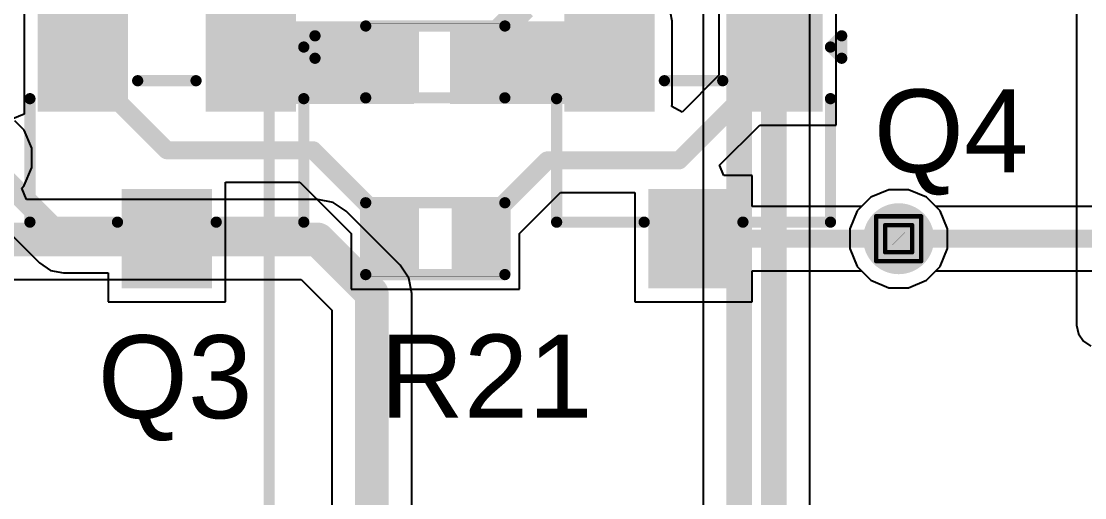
# Model space of a CAD drawing. Header units: inches. Extents: x -0.2 to 18.2, y -0.3 to 3.9.
# Drawn here: x 0.1261 to 0.5999, y 0.8765 to 1.0888 of the extents above; entities that cross this region are included whole.
import ezdxf

# ---------------------------------------------------------------- set-up
doc = ezdxf.new("R2010")
doc.units = ezdxf.units.IN
doc.header["$MEASUREMENT"] = 0
for name, color, linetype in [('Bottom Layer', 5, 'Continuous'), ('Bottom Overlay', 54, 'Continuous'), ('Bottom Solder', 6, 'Continuous'), ('Drill Drawing', 1, 'Continuous'), ('Top Layer', 1, 'Continuous'), ('Top Overlay', 2, 'Continuous'), ('Top Paste', 8, 'Continuous'), ('Top Solder', 216, 'Continuous'), ('Via Holes', 16, 'Continuous')]:
    doc.layers.add(name, color=color, linetype=linetype)
doc.styles.add('Arial', font='', dxfattribs={"height": 0.2})
doc.styles.get('Arial').set_extended_font_data('Arial')

# ---------------------------------------------------------------- blocks, each defined once
blk = doc.blocks.new('R___0402_5')
at = {"layer": 'Top Layer'}
for points in [[(-0.0275, -0.0125), (-0.0275, 0.0125), (-0.0095, 0.0125), (-0.0095, -0.0125)], [(0.0095, -0.0125), (0.0095, 0.0125), (0.0275, 0.0125), (0.0275, -0.0125)]]:
    blk.add_hatch(color=1, dxfattribs=at).paths.add_polyline_path(points)
at = {"layer": 'Top Paste'}
for points in [[(-0.0275, -0.0125), (-0.0275, 0.0125), (-0.0095, 0.0125), (-0.0095, -0.0125)], [(0.0095, -0.0125), (0.0095, 0.0125), (0.0275, 0.0125), (0.0275, -0.0125)]]:
    blk.add_hatch(color=8, dxfattribs=at).paths.add_polyline_path(points)
at = {"layer": 'Top Solder'}
for points in [[(-0.02967, -0.01467), (-0.02967, 0.01467), (-0.00733, 0.01467), (-0.00733, -0.01467)], [(0.00733, -0.01467), (0.00733, 0.01467), (0.02967, 0.01467), (0.02967, -0.01467)]]:
    blk.add_hatch(color=216, dxfattribs=at).paths.add_polyline_path(points)
at = {"layer": 'Top Overlay'}
for points, const_width in [([(-0.031, 0.016), (0.031, 0.016)], 0.005), ([(-0.031, -0.016), (-0.031, 0.016)], 0.005), ([(0.031, -0.016), (0.031, 0.016)], 0.005), ([(-0.031, -0.016), (0.031, -0.016)], 0.005), ([(-0.032, -0.017), (0.032, -0.017)], 0.000127)]:
    blk.add_lwpolyline(points, dxfattribs=dict(at, const_width=const_width))
for points, const_width in [([(-0.03225, 0.016, 1), (-0.02975, 0.016, 1)], 0.0025), ([(-0.03225, 0.016, 1), (-0.02975, 0.016, 1)], 0.0025), ([(0.02975, 0.016, 1), (0.03225, 0.016, 1)], 0.0025), ([(0.02975, 0.016, 1), (0.03225, 0.016, 1)], 0.0025), ([(-0.03225, -0.016, 1), (-0.02975, -0.016, 1)], 0.0025), ([(-0.03225, -0.016, 1), (-0.02975, -0.016, 1)], 0.0025), ([(0.02975, -0.016, 1), (0.03225, -0.016, 1)], 0.0025), ([(0.02975, -0.016, 1), (0.03225, -0.016, 1)], 0.0025), ([(-0.03203, -0.017, 1), (-0.03197, -0.017, 1)], 0.0000635), ([(0.03197, -0.017, 1), (0.03203, -0.017, 1)], 0.0000635)]:
    blk.add_lwpolyline(points, format="xyb", close=True, dxfattribs=dict(at, const_width=const_width))
blk = doc.blocks.new('R___0402_9')
at = {"layer": 'Top Layer'}
for points in [[(-0.0275, -0.0125), (-0.0275, 0.0125), (-0.0095, 0.0125), (-0.0095, -0.0125)], [(0.0095, -0.0125), (0.0095, 0.0125), (0.0275, 0.0125), (0.0275, -0.0125)]]:
    blk.add_hatch(color=1, dxfattribs=at).paths.add_polyline_path(points)
at = {"layer": 'Top Paste'}
for points in [[(-0.0275, -0.0125), (-0.0275, 0.0125), (-0.0095, 0.0125), (-0.0095, -0.0125)], [(0.0095, -0.0125), (0.0095, 0.0125), (0.0275, 0.0125), (0.0275, -0.0125)]]:
    blk.add_hatch(color=8, dxfattribs=at).paths.add_polyline_path(points)
at = {"layer": 'Top Solder'}
for points in [[(-0.02967, -0.01467), (-0.02967, 0.01467), (-0.00733, 0.01467), (-0.00733, -0.01467)], [(0.00733, -0.01467), (0.00733, 0.01467), (0.02967, 0.01467), (0.02967, -0.01467)]]:
    blk.add_hatch(color=216, dxfattribs=at).paths.add_polyline_path(points)
at = {"layer": 'Top Overlay'}
for points, const_width in [([(0.031, 0.016), (-0.031, 0.016)], 0.005), ([(-0.031, 0.016), (-0.031, -0.016)], 0.005), ([(0.031, 0.016), (0.031, -0.016)], 0.005), ([(0.031, -0.016), (-0.031, -0.016)], 0.005), ([(0.032, -0.017), (-0.032, -0.017)], 0.000127)]:
    blk.add_lwpolyline(points, dxfattribs=dict(at, const_width=const_width))
for points, const_width in [([(-0.03225, 0.016, 1), (-0.02975, 0.016, 1)], 0.0025), ([(-0.03225, 0.016, 1), (-0.02975, 0.016, 1)], 0.0025), ([(0.02975, 0.016, 1), (0.03225, 0.016, 1)], 0.0025), ([(0.02975, 0.016, 1), (0.03225, 0.016, 1)], 0.0025), ([(-0.03225, -0.016, 1), (-0.02975, -0.016, 1)], 0.0025), ([(-0.03225, -0.016, 1), (-0.02975, -0.016, 1)], 0.0025), ([(0.02975, -0.016, 1), (0.03225, -0.016, 1)], 0.0025), ([(0.02975, -0.016, 1), (0.03225, -0.016, 1)], 0.0025), ([(-0.03203, -0.017, 1), (-0.03197, -0.017, 1)], 0.0000635), ([(0.03197, -0.017, 1), (0.03203, -0.017, 1)], 0.0000635)]:
    blk.add_lwpolyline(points, format="xyb", close=True, dxfattribs=dict(at, const_width=const_width))
blk = doc.blocks.new('SOT_23_13')
at = {"layer": 'Top Layer'}
for points in [[(-0.01614, 0.05748), (0.01614, 0.05748), (0.01614, 0.02126), (-0.01614, 0.02126)], [(-0.05354, -0.02126), (-0.02126, -0.02126), (-0.02126, -0.05748), (-0.05354, -0.05748)], [(0.02126, -0.02126), (0.05354, -0.02126), (0.05354, -0.05748), (0.02126, -0.05748)]]:
    blk.add_hatch(color=1, dxfattribs=at).paths.add_polyline_path(points)
at = {"layer": 'Top Paste'}
for points in [[(-0.01614, 0.05748), (0.01614, 0.05748), (0.01614, 0.02126), (-0.01614, 0.02126)], [(-0.05354, -0.02126), (-0.02126, -0.02126), (-0.02126, -0.05748), (-0.05354, -0.05748)], [(0.02126, -0.02126), (0.05354, -0.02126), (0.05354, -0.05748), (0.02126, -0.05748)]]:
    blk.add_hatch(color=8, dxfattribs=at).paths.add_polyline_path(points)
at = {"layer": 'Top Solder'}
for points in [[(-0.02014, 0.06148), (0.02014, 0.06148), (0.02014, 0.01726), (-0.02014, 0.01726)], [(-0.05754, -0.01726), (-0.01726, -0.01726), (-0.01726, -0.06148), (-0.05754, -0.06148)], [(0.01726, -0.01726), (0.05754, -0.01726), (0.05754, -0.06148), (0.01726, -0.06148)]]:
    blk.add_hatch(color=216, dxfattribs=at).paths.add_polyline_path(points)
at = {"layer": 'Top Overlay', "const_width": 0.005}
for points in [[(-0.022, 0.032), (-0.061, 0.032)], [(-0.061, 0.032), (-0.061, -0.023)], [(0.061, 0.032), (0.022, 0.032)], [(0.061, 0.032), (0.061, -0.023)], [(0.013, -0.031), (-0.013, -0.031)], [(-0.066, -0.041), (-0.066, -0.051)], [(-0.061, -0.046), (-0.066, -0.041)], [(-0.061, -0.046), (-0.066, -0.051)]]:
    blk.add_lwpolyline(points, dxfattribs=at)
at = {"layer": 'Top Overlay', "const_width": 0.0025}
for points in [[(-0.06225, 0.032, 1), (-0.05975, 0.032, 1)], [(-0.06225, 0.032, 1), (-0.05975, 0.032, 1)], [(-0.02325, 0.032, 1), (-0.02075, 0.032, 1)], [(0.02075, 0.032, 1), (0.02325, 0.032, 1)], [(0.05975, 0.032, 1), (0.06225, 0.032, 1)], [(0.05975, 0.032, 1), (0.06225, 0.032, 1)], [(-0.06225, -0.023, 1), (-0.05975, -0.023, 1)], [(0.05975, -0.023, 1), (0.06225, -0.023, 1)], [(-0.01425, -0.031, 1), (-0.01175, -0.031, 1)], [(0.01175, -0.031, 1), (0.01425, -0.031, 1)], [(-0.06725, -0.041, 1), (-0.06475, -0.041, 1)], [(-0.06725, -0.041, 1), (-0.06475, -0.041, 1)], [(-0.06225, -0.046, 1), (-0.05975, -0.046, 1)], [(-0.06225, -0.046, 1), (-0.05975, -0.046, 1)], [(-0.06725, -0.051, 1), (-0.06475, -0.051, 1)], [(-0.06725, -0.051, 1), (-0.06475, -0.051, 1)]]:
    blk.add_lwpolyline(points, format="xyb", close=True, dxfattribs=at)
blk = doc.blocks.new('SOT_23_14')
at = {"layer": 'Top Layer'}
for points in [[(-0.01614, 0.05748), (0.01614, 0.05748), (0.01614, 0.02126), (-0.01614, 0.02126)], [(-0.05354, -0.02126), (-0.02126, -0.02126), (-0.02126, -0.05748), (-0.05354, -0.05748)], [(0.02126, -0.02126), (0.05354, -0.02126), (0.05354, -0.05748), (0.02126, -0.05748)]]:
    blk.add_hatch(color=1, dxfattribs=at).paths.add_polyline_path(points)
at = {"layer": 'Top Paste'}
for points in [[(-0.01614, 0.05748), (0.01614, 0.05748), (0.01614, 0.02126), (-0.01614, 0.02126)], [(-0.05354, -0.02126), (-0.02126, -0.02126), (-0.02126, -0.05748), (-0.05354, -0.05748)], [(0.02126, -0.02126), (0.05354, -0.02126), (0.05354, -0.05748), (0.02126, -0.05748)]]:
    blk.add_hatch(color=8, dxfattribs=at).paths.add_polyline_path(points)
at = {"layer": 'Top Solder'}
for points in [[(-0.02014, 0.06148), (0.02014, 0.06148), (0.02014, 0.01726), (-0.02014, 0.01726)], [(-0.05754, -0.01726), (-0.01726, -0.01726), (-0.01726, -0.06148), (-0.05754, -0.06148)], [(0.01726, -0.01726), (0.05754, -0.01726), (0.05754, -0.06148), (0.01726, -0.06148)]]:
    blk.add_hatch(color=216, dxfattribs=at).paths.add_polyline_path(points)
at = {"layer": 'Top Overlay', "const_width": 0.005}
for points in [[(-0.022, 0.032), (-0.061, 0.032)], [(-0.061, 0.032), (-0.061, -0.023)], [(0.061, 0.032), (0.022, 0.032)], [(0.061, 0.032), (0.061, -0.023)], [(0.013, -0.031), (-0.013, -0.031)], [(-0.066, -0.041), (-0.066, -0.051)], [(-0.061, -0.046), (-0.066, -0.041)], [(-0.061, -0.046), (-0.066, -0.051)]]:
    blk.add_lwpolyline(points, dxfattribs=at)
at = {"layer": 'Top Overlay', "const_width": 0.0025}
for points in [[(-0.06225, 0.032, 1), (-0.05975, 0.032, 1)], [(-0.06225, 0.032, 1), (-0.05975, 0.032, 1)], [(-0.02325, 0.032, 1), (-0.02075, 0.032, 1)], [(0.02075, 0.032, 1), (0.02325, 0.032, 1)], [(0.05975, 0.032, 1), (0.06225, 0.032, 1)], [(0.05975, 0.032, 1), (0.06225, 0.032, 1)], [(-0.06225, -0.023, 1), (-0.05975, -0.023, 1)], [(0.05975, -0.023, 1), (0.06225, -0.023, 1)], [(-0.01425, -0.031, 1), (-0.01175, -0.031, 1)], [(0.01175, -0.031, 1), (0.01425, -0.031, 1)], [(-0.06725, -0.041, 1), (-0.06475, -0.041, 1)], [(-0.06725, -0.041, 1), (-0.06475, -0.041, 1)], [(-0.06225, -0.046, 1), (-0.05975, -0.046, 1)], [(-0.06225, -0.046, 1), (-0.05975, -0.046, 1)], [(-0.06725, -0.051, 1), (-0.06475, -0.051, 1)], [(-0.06725, -0.051, 1), (-0.06475, -0.051, 1)]]:
    blk.add_lwpolyline(points, format="xyb", close=True, dxfattribs=at)
blk = doc.blocks.new('1_3_______OLED_B_32')
at = {"layer": 'Bottom Overlay', "const_width": 0.005}
blk.add_lwpolyline([(0.69864, 1.24577), (0.69864, -0.081)], dxfattribs=at)

msp = doc.modelspace()

# ---------------------------------------------------------------- hatches: boundary and pattern name
at = {"layer": 'Bottom Layer'}
h = msp.add_hatch(color=5, dxfattribs=at)
edge = h.paths.add_edge_path()
edge.add_arc((0.517, 0.99188), 0.01181, 0, 360)
at = {"layer": 'Bottom Solder'}
h = msp.add_hatch(color=6, dxfattribs=at)
edge = h.paths.add_edge_path()
edge.add_arc((0.517, 0.99188), 0.01581, 0, 360)
at = {"layer": 'Top Layer'}
for points in [[(0.21226, 1.05188), (0.30109, 1.05188), (0.30109, 1.08875), (0.21226, 1.08875)], [(0.31708, 1.05188), (0.40592, 1.05188), (0.40592, 1.08875), (0.31708, 1.08875)]]:
    msp.add_hatch(color=1, dxfattribs=at).paths.add_polyline_path(points)
h = msp.add_hatch(color=1, dxfattribs=at)
edge = h.paths.add_edge_path()
edge.add_arc((0.517, 0.99188), 0.01181, 0, 360)
at = {"layer": 'Top Solder'}
h = msp.add_hatch(color=216, dxfattribs=at)
edge = h.paths.add_edge_path()
edge.add_arc((0.517, 0.99188), 0.01581, 0, 360)
at = {"layer": 'Via Holes'}
h = msp.add_hatch(color=7, dxfattribs=at)
edge = h.paths.add_edge_path()
edge.add_arc((0.517, 0.99188), 0.00591, 0, 360)

# ---------------------------------------------------------------- linework, layer by layer
at = {"layer": 'Bottom Layer'}
for p, q in [((0.47743, 0.56224), (0.47743, 1.13694)), ((0.42999, 1.12392), (0.42999, 0.57526)), ((0.12751, 1.04026), (0.12329, 1.04447)), ((0.13083, 1.03224), (0.12751, 1.04026)), ((0.13083, 1.02357), (0.13083, 1.03224)), ((0.12751, 1.01555), (0.13083, 1.02357)), ((0.12635, 1.01439), (0.12751, 1.01555)), ((0.12842, 1.00939), (0.12635, 1.01439)), ((0.25824, 1.00939), (0.12842, 1.00939)), ((0.26507, 1.00803), (0.25824, 1.00939)), ((0.50465, 1.01037), (0.49851, 1.00424)), ((0.51266, 1.01369), (0.50465, 1.01037)), ((0.52134, 1.01369), (0.51266, 1.01369)), ((0.52935, 1.01037), (0.52134, 1.01369)), ((0.53357, 1.00616), (0.52935, 1.01037)), ((0.27086, 1.00416), (0.26507, 1.00803)), ((1.20295, 1.00616), (0.53357, 1.00616)), ((0.29489, 0.98013), (0.27086, 1.00416)), ((0.49851, 1.00424), (0.49519, 0.99622)), ((0.49519, 0.99622), (0.49519, 0.98754)), ((0.49519, 0.98754), (0.49851, 0.97953)), ((0.29876, 0.97434), (0.29489, 0.98013)), ((0.29489, 0.98013), (0.29489, 0.98013)), ((0.49851, 0.97953), (0.50465, 0.97339)), ((0.52935, 0.97339), (0.53357, 0.97761)), ((0.53357, 0.97761), (1.19704, 0.97761)), ((0.09253, 0.9737), (0.25085, 0.9737)), ((0.25085, 0.9737), (0.26443, 0.96012)), ((0.30012, 0.96751), (0.29876, 0.97434)), ((0.50465, 0.97339), (0.51266, 0.97007)), ((0.52134, 0.97007), (0.52935, 0.97339)), ((0.30012, 0.63279), (0.30012, 0.96751)), ((0.51266, 0.97007), (0.52134, 0.97007)), ((0.26443, 0.96012), (0.26443, 0.63279))]:
    msp.add_line(p, q, dxfattribs=at)
for points, const_width in [([(0.46141, 0.56224), (0.46141, 1.13694)], 0.01141), ([(0.446, 0.56862), (0.446, 1.13056)], 0.01141), ([(0.09253, 0.99155), (0.25824, 0.99155)], 0.015), ([(0.25824, 0.99155), (0.28228, 0.96751)], 0.015), ([(0.517, 0.99188), (1.20295, 0.99188)], 0.008), ([(0.28228, 0.61979), (0.28228, 0.96751)], 0.015)]:
    msp.add_lwpolyline(points, dxfattribs=dict(at, const_width=const_width))
for points, const_width in [([(0.25449, 0.99155, 1), (0.26199, 0.99155, 1)], 0.0075), ([(0.25449, 0.99155, 1), (0.26199, 0.99155, 1)], 0.0075), ([(0.515, 0.99188, 1), (0.519, 0.99188, 1)], 0.004), ([(0.27853, 0.96751, 1), (0.28603, 0.96751, 1)], 0.0075), ([(0.27853, 0.96751, 1), (0.28603, 0.96751, 1)], 0.0075)]:
    msp.add_lwpolyline(points, format="xyb", close=True, dxfattribs=dict(at, const_width=const_width))
at = {"layer": 'Drill Drawing', "const_width": 0.002}
for points in [[(0.507, 1.00188), (0.527, 1.00188)], [(0.507, 0.98188), (0.507, 1.00188)], [(0.527, 0.98188), (0.527, 1.00188)], [(0.511, 0.99788), (0.523, 0.99788)], [(0.511, 0.98588), (0.511, 0.99788)], [(0.523, 0.98588), (0.523, 0.99788)], [(0.511, 0.98588), (0.523, 0.98588)], [(0.507, 0.98188), (0.527, 0.98188)]]:
    msp.add_lwpolyline(points, dxfattribs=at)
at = {"layer": 'Drill Drawing', "const_width": 0.001}
for points in [[(0.5065, 1.00188, 1), (0.5075, 1.00188, 1)], [(0.5065, 1.00188, 1), (0.5075, 1.00188, 1)], [(0.5265, 1.00188, 1), (0.5275, 1.00188, 1)], [(0.5265, 1.00188, 1), (0.5275, 1.00188, 1)], [(0.5105, 0.99788, 1), (0.5115, 0.99788, 1)], [(0.5105, 0.99788, 1), (0.5115, 0.99788, 1)], [(0.5225, 0.99788, 1), (0.5235, 0.99788, 1)], [(0.5225, 0.99788, 1), (0.5235, 0.99788, 1)], [(0.5105, 0.98588, 1), (0.5115, 0.98588, 1)], [(0.5105, 0.98588, 1), (0.5115, 0.98588, 1)], [(0.5225, 0.98588, 1), (0.5235, 0.98588, 1)], [(0.5225, 0.98588, 1), (0.5235, 0.98588, 1)], [(0.5065, 0.98188, 1), (0.5075, 0.98188, 1)], [(0.5065, 0.98188, 1), (0.5075, 0.98188, 1)], [(0.5265, 0.98188, 1), (0.5275, 0.98188, 1)], [(0.5265, 0.98188, 1), (0.5275, 0.98188, 1)]]:
    msp.add_lwpolyline(points, format="xyb", close=True, dxfattribs=at)
at = {"layer": 'Top Layer'}
for p, q in [((0.5963, 1.28315), (0.5963, 1.02152)), ((0.12746, 1.09875), (0.12746, 1.04738)), ((0.43689, 1.09875), (0.43689, 1.06469)), ((0.48917, 1.04253), (0.48917, 1.09875)), ((0.41611, 1.08875), (0.41534, 1.09265)), ((0.41611, 1.05188), (0.41611, 1.08875)), ((0.43689, 1.06469), (0.4205, 1.0483)), ((0.41589, 1.05076), (0.41611, 1.05188)), ((0.12746, 1.04738), (0.12246, 1.04531)), ((0.4205, 1.0483), (0.41589, 1.05076)), ((0.43721, 1.02463), (0.45511, 1.04253)), ((0.45511, 1.04253), (0.48917, 1.04253)), ((0.43912, 1.02001), (0.43721, 1.02463)), ((0.45177, 1.02001), (0.43912, 1.02001)), ((0.45177, 1.00618), (0.45177, 1.02001)), ((0.5963, 1.02152), (0.5963, 0.97247)), ((0.21714, 0.96379), (0.21714, 1.017)), ((0.21714, 1.017), (0.25031, 1.017)), ((0.25031, 1.017), (0.27309, 0.99422)), ((0.34809, 0.99422), (0.36638, 1.0125)), ((0.36638, 1.0125), (0.39949, 1.0125)), ((0.39949, 1.0125), (0.39949, 0.96379)), ((0.50465, 1.01037), (0.50045, 1.00618)), ((0.51266, 1.01369), (0.50465, 1.01037)), ((0.52134, 1.01369), (0.51266, 1.01369)), ((0.52935, 1.01037), (0.52134, 1.01369)), ((0.53549, 1.00424), (0.52935, 1.01037)), ((0.1092, 1.00609), (0.1342, 0.98109)), ((0.50045, 1.00618), (0.45177, 1.00618)), ((0.53881, 0.99622), (0.53549, 1.00424)), ((0.53881, 0.98754), (0.53881, 0.99622)), ((0.27309, 0.99422), (0.27309, 0.9694)), ((0.34809, 0.9694), (0.34809, 0.99422)), ((0.53549, 0.97953), (0.53881, 0.98754)), ((0.1342, 0.98109), (0.13917, 0.97777)), ((0.13917, 0.97777), (0.14502, 0.97661)), ((0.14502, 0.97661), (0.16486, 0.97661)), ((0.16486, 0.97661), (0.16486, 0.96379)), ((0.45177, 0.96379), (0.45177, 0.97763)), ((0.45177, 0.97763), (0.50041, 0.97763)), ((0.50041, 0.97763), (0.50465, 0.97339)), ((0.52935, 0.97339), (0.53549, 0.97953)), ((0.50465, 0.97339), (0.51266, 0.97007)), ((0.52134, 0.97007), (0.52935, 0.97339)), ((0.5963, 0.97247), (0.5963, 0.95341)), ((0.27309, 0.9694), (0.34809, 0.9694)), ((0.51266, 0.97007), (0.52134, 0.97007)), ((0.16486, 0.96379), (0.21714, 0.96379)), ((0.39949, 0.96379), (0.45177, 0.96379)), ((0.5963, 0.95341), (0.59708, 0.94951)), ((0.59708, 0.94951), (0.59929, 0.9462)), ((0.59929, 0.9462), (0.6026, 0.94399))]:
    msp.add_line(p, q, dxfattribs=at)
for points, const_width in [([(0.1536, 1.07064), (0.1536, 1.10648)], 0.008), ([(0.32909, 1.07414), (0.35006, 1.0951)], 0.01141), ([(0.32909, 1.07064), (0.32909, 1.07414)], 0.01141), ([(0.1536, 1.06868), (0.1536, 1.07064)], 0.008), ([(0.1536, 1.06868), (0.191, 1.03127)], 0.008), ([(0.45089, 1.05653), (0.46303, 1.06868)], 0.008), ([(0.46303, 1.06868), (0.46303, 1.07064)], 0.008), ([(0.41916, 1.02677), (0.44892, 1.05653)], 0.008), ([(0.44892, 1.05653), (0.45089, 1.05653)], 0.008), ([(0.10413, 1.03279), (0.14502, 0.9919)], 0.01), ([(0.191, 1.03127), (0.25622, 1.03127)], 0.008), ([(0.25622, 1.03127), (0.29209, 0.9954)], 0.008), ([(0.32909, 0.9954), (0.36046, 1.02677)], 0.008), ([(0.36046, 1.02677), (0.41916, 1.02677)], 0.008), ([(0.14502, 0.9919), (0.191, 0.9919)], 0.01), ([(0.29209, 0.9919), (0.29209, 0.9954)], 0.008), ([(0.32909, 0.9919), (0.32909, 0.9954)], 0.008), ([(0.42563, 0.9919), (0.51698, 0.9919)], 0.008), ([(0.51698, 0.9919), (0.517, 0.99188)], 0.008)]:
    msp.add_lwpolyline(points, dxfattribs=dict(at, const_width=const_width))
for points, const_width in [([(0.32624, 1.07414, 1), (0.33195, 1.07414, 1)], 0.00571), ([(0.32624, 1.07414, 1), (0.33195, 1.07414, 1)], 0.00571), ([(0.32624, 1.07064, 1), (0.33195, 1.07064, 1)], 0.00571), ([(0.1516, 1.07064, 1), (0.1556, 1.07064, 1)], 0.004), ([(0.1516, 1.07064, 1), (0.1556, 1.07064, 1)], 0.004), ([(0.1516, 1.06868, 1), (0.1556, 1.06868, 1)], 0.004), ([(0.1516, 1.06868, 1), (0.1556, 1.06868, 1)], 0.004), ([(0.46103, 1.07064, 1), (0.46503, 1.07064, 1)], 0.004), ([(0.46103, 1.06868, 1), (0.46503, 1.06868, 1)], 0.004), ([(0.46103, 1.06868, 1), (0.46503, 1.06868, 1)], 0.004), ([(0.44692, 1.05653, 1), (0.45092, 1.05653, 1)], 0.004), ([(0.44692, 1.05653, 1), (0.45092, 1.05653, 1)], 0.004), ([(0.44889, 1.05653, 1), (0.45289, 1.05653, 1)], 0.004), ([(0.44889, 1.05653, 1), (0.45289, 1.05653, 1)], 0.004), ([(0.189, 1.03127, 1), (0.193, 1.03127, 1)], 0.004), ([(0.189, 1.03127, 1), (0.193, 1.03127, 1)], 0.004), ([(0.25422, 1.03127, 1), (0.25822, 1.03127, 1)], 0.004), ([(0.25422, 1.03127, 1), (0.25822, 1.03127, 1)], 0.004), ([(0.35846, 1.02677, 1), (0.36246, 1.02677, 1)], 0.004), ([(0.35846, 1.02677, 1), (0.36246, 1.02677, 1)], 0.004), ([(0.41716, 1.02677, 1), (0.42116, 1.02677, 1)], 0.004), ([(0.41716, 1.02677, 1), (0.42116, 1.02677, 1)], 0.004), ([(0.14252, 0.9919, 1), (0.14752, 0.9919, 1)], 0.005), ([(0.14252, 0.9919, 1), (0.14752, 0.9919, 1)], 0.005), ([(0.1885, 0.9919, 1), (0.1935, 0.9919, 1)], 0.005), ([(0.29009, 0.9954, 1), (0.29409, 0.9954, 1)], 0.004), ([(0.29009, 0.9954, 1), (0.29409, 0.9954, 1)], 0.004), ([(0.29009, 0.9919, 1), (0.29409, 0.9919, 1)], 0.004), ([(0.32709, 0.9954, 1), (0.33109, 0.9954, 1)], 0.004), ([(0.32709, 0.9954, 1), (0.33109, 0.9954, 1)], 0.004), ([(0.32709, 0.9919, 1), (0.33109, 0.9919, 1)], 0.004), ([(0.42363, 0.9919, 1), (0.42763, 0.9919, 1)], 0.004), ([(0.51498, 0.9919, 1), (0.51898, 0.9919, 1)], 0.004), ([(0.51498, 0.9919, 1), (0.51898, 0.9919, 1)], 0.004), ([(0.515, 0.99188, 1), (0.519, 0.99188, 1)], 0.004)]:
    msp.add_lwpolyline(points, format="xyb", close=True, dxfattribs=dict(at, const_width=const_width))

# ---------------------------------------------------------------- block references
at = {"rotation": 180}
for name, p in [('1_3_______OLED_B_32', (0.93521, 1.51109)), ('SOT_23_14', (0.191, 1.03127)), ('SOT_23_13', (0.42563, 1.03127)), ('R___0402_9', (0.31059, 1.07064))]:
    msp.add_blockref(name, p, dxfattribs=at)
msp.add_blockref('R___0402_5', (0.31059, 0.9919))

# ---------------------------------------------------------------- texts
at = {"layer": 'Top Overlay', "style": 'Arial'}
for s, p in [('Q4', (0.5059, 1.02139)), ('Q3', (0.16018, 0.91188)), ('R21', (0.28594, 0.91219))]:
    msp.add_text(s, height=0.037, dxfattribs=at).set_placement(p)

doc.saveas('drawing.dxf')
